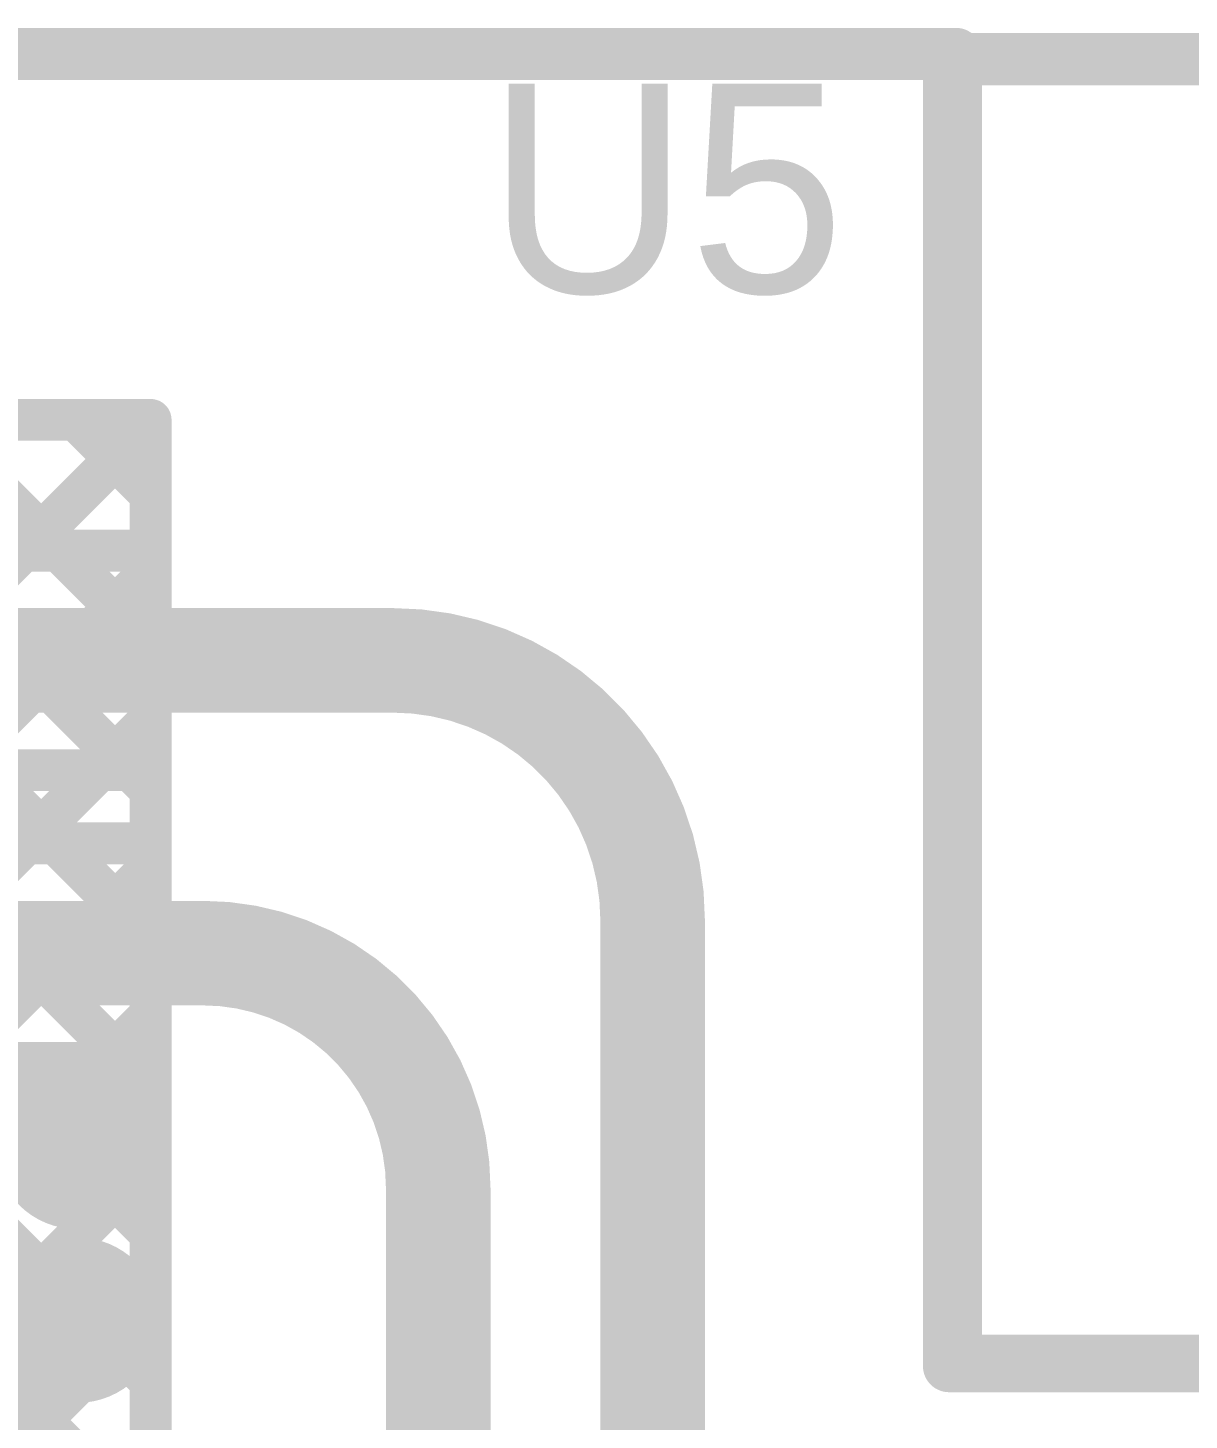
# Model space of a CAD drawing. Header units: millimetres. Extents: x 3.06 to 5.82, y 1.29 to 3.84.
# Drawn here: x 4.6785 to 4.9006, y 3.5497 to 3.816 of the extents above; entities that cross this region are included whole.
import ezdxf

# ---------------------------------------------------------------- set-up
doc = ezdxf.new("R2010")
doc.units = ezdxf.units.MM
doc.header["$MEASUREMENT"] = 0
for name, color, linetype in [('BottomLayer', 5, 'Continuous'), ('BottomSolder', 6, 'Continuous'), ('Mechanical13', 56, 'Continuous'), ('MultiLayer', 9, 'Continuous'), ('TopLayer', 1, 'Continuous'), ('TopOverlay', 2, 'Continuous'), ('TopSolder', 216, 'Continuous'), ('ViaHoleLayer', 16, 'Continuous')]:
    doc.layers.add(name, color=color, linetype=linetype)

# ---------------------------------------------------------------- blocks, each defined once
blk = doc.blocks.new('ESP32_WROOM_32__16MB__12')
at = {"layer": 'TopOverlay', "const_width": 0.01}
for points in [[(-0.35565, 0.64467), (-0.35564, 0.64468)], [(-0.35565, 0.395), (-0.35565, 0.64467)], [(-0.35564, 0.64468), (-0.35564, 0.64469)], [(-0.35564, 0.64469), (0.36481, 0.64469)], [(-0.35565, 0.39469), (0.36535, 0.39469)]]:
    blk.add_lwpolyline(points, dxfattribs=at)
at = {"layer": 'TopOverlay', "const_width": 0.005}
for points in [[(-0.35815, 0.64467, 1), (-0.35315, 0.64467, 1)], [(-0.35815, 0.64467, 1), (-0.35315, 0.64467, 1)], [(-0.35814, 0.64469, 1), (-0.35314, 0.64469, 1)], [(-0.35814, 0.64469, 1), (-0.35314, 0.64469, 1)], [(-0.35814, 0.64468, 1), (-0.35314, 0.64468, 1)], [(-0.35814, 0.64468, 1), (-0.35314, 0.64468, 1)], [(-0.35815, 0.395, 1), (-0.35315, 0.395, 1)], [(-0.35815, 0.39469, 1), (-0.35315, 0.39469, 1)]]:
    blk.add_lwpolyline(points, format="xyb", close=True, dxfattribs=at)

msp = doc.modelspace()

# ---------------------------------------------------------------- linework, layer by layer
at = {"layer": 'BottomLayer'}
for points, const_width in [([(4.204, 3.741), (4.702, 3.741)], 0.008), ([(4.65943, 3.741), (4.68443, 3.716)], 0.008), ([(4.68771, 3.741), (4.702, 3.72671)], 0.008), ([(4.702, 3.716), (4.702, 3.741)], 0.008), ([(4.67766, 3.716), (4.702, 3.74034)], 0.008), ([(4.271, 3.716), (4.702, 3.716)], 0.008), ([(4.24, 3.695), (4.74834, 3.695)], 0.02), ([(4.271, 3.674), (4.702, 3.674)], 0.008), ([(4.66986, 3.674), (4.68386, 3.66)], 0.008), ([(4.67823, 3.66), (4.69223, 3.674)], 0.008), ([(4.69815, 3.674), (4.702, 3.67015)], 0.008), ([(4.702, 3.66), (4.702, 3.674)], 0.008), ([(4.271, 3.66), (4.702, 3.66)], 0.008), ([(4.798, 3.461), (4.798, 3.64534)], 0.02), ([(4.161, 3.639), (4.712, 3.639)], 0.02), ([(4.204, 3.618), (4.702, 3.618)], 0.008), ([(4.3158, 3.241), (4.6928, 3.618)], 0.008), ([(4.61272, 3.618), (4.702, 3.52872)], 0.008), ([(4.64101, 3.618), (4.702, 3.55701)], 0.008), ([(4.66929, 3.618), (4.702, 3.58529)], 0.008), ([(4.69758, 3.618), (4.702, 3.61358)], 0.008), ([(4.702, 3.495), (4.702, 3.618)], 0.008), ([(4.757, 3.255), (4.757, 3.594)], 0.02), ([(4.34409, 3.241), (4.702, 3.59891)], 0.008), ([(4.37237, 3.241), (4.702, 3.57063)], 0.008)]:
    msp.add_lwpolyline(points, dxfattribs=dict(at, const_width=const_width))
for points, const_width in [([(4.68571, 3.741, 1), (4.68971, 3.741, 1)], 0.004), ([(4.7, 3.741, 1), (4.704, 3.741, 1)], 0.004), ([(4.7, 3.741, 1), (4.704, 3.741, 1)], 0.004), ([(4.7, 3.74034, 1), (4.704, 3.74034, 1)], 0.004), ([(4.7, 3.72671, 1), (4.704, 3.72671, 1)], 0.004), ([(4.67566, 3.716, 1), (4.67966, 3.716, 1)], 0.004), ([(4.68243, 3.716, 1), (4.68643, 3.716, 1)], 0.004), ([(4.7, 3.716, 1), (4.704, 3.716, 1)], 0.004), ([(4.7, 3.716, 1), (4.704, 3.716, 1)], 0.004), ([(4.74334, 3.695, 1), (4.75334, 3.695, 1)], 0.01), ([(4.74334, 3.695, 1), (4.75334, 3.695, 1)], 0.01), ([(4.69023, 3.674, 1), (4.69423, 3.674, 1)], 0.004), ([(4.69615, 3.674, 1), (4.70015, 3.674, 1)], 0.004), ([(4.7, 3.674, 1), (4.704, 3.674, 1)], 0.004), ([(4.7, 3.674, 1), (4.704, 3.674, 1)], 0.004), ([(4.7, 3.67015, 1), (4.704, 3.67015, 1)], 0.004), ([(4.67623, 3.66, 1), (4.68023, 3.66, 1)], 0.004), ([(4.68186, 3.66, 1), (4.68586, 3.66, 1)], 0.004), ([(4.7, 3.66, 1), (4.704, 3.66, 1)], 0.004), ([(4.7, 3.66, 1), (4.704, 3.66, 1)], 0.004), ([(4.793, 3.64534, 1), (4.803, 3.64534, 1)], 0.01), ([(4.793, 3.64534, 1), (4.803, 3.64534, 1)], 0.01), ([(4.707, 3.639, 1), (4.717, 3.639, 1)], 0.01), ([(4.707, 3.639, 1), (4.717, 3.639, 1)], 0.01), ([(4.6908, 3.618, 1), (4.6948, 3.618, 1)], 0.004), ([(4.69558, 3.618, 1), (4.69958, 3.618, 1)], 0.004), ([(4.7, 3.618, 1), (4.704, 3.618, 1)], 0.004), ([(4.7, 3.618, 1), (4.704, 3.618, 1)], 0.004), ([(4.7, 3.61358, 1), (4.704, 3.61358, 1)], 0.004), ([(4.68209, 3.602, 1), (4.69391, 3.602, 1)], 0.01181), ([(4.752, 3.594, 1), (4.762, 3.594, 1)], 0.01), ([(4.752, 3.594, 1), (4.762, 3.594, 1)], 0.01), ([(4.7, 3.59891, 1), (4.704, 3.59891, 1)], 0.004), ([(4.7, 3.58529, 1), (4.704, 3.58529, 1)], 0.004), ([(4.68209, 3.56878, 1), (4.69391, 3.56878, 1)], 0.01181), ([(4.7, 3.57063, 1), (4.704, 3.57063, 1)], 0.004), ([(4.7, 3.55701, 1), (4.704, 3.55701, 1)], 0.004)]:
    msp.add_lwpolyline(points, format="xyb", close=True, dxfattribs=dict(at, const_width=const_width))
at = {"layer": 'BottomLayer', "const_width": 0.02}
for points in [[(4.74834, 3.695, -0.414214), (4.798, 3.64534)], [(4.712, 3.639, -0.414214), (4.757, 3.594)]]:
    msp.add_lwpolyline(points, format="xyb", dxfattribs=at)
at = {"layer": 'BottomSolder', "const_width": 0.01581}
for points in [[(4.68009, 3.602, 1), (4.69591, 3.602, 1)], [(4.68009, 3.56878, 1), (4.69591, 3.56878, 1)]]:
    msp.add_lwpolyline(points, format="xyb", close=True, dxfattribs=at)
at = {"layer": 'Mechanical13', "const_width": 0.01}
for points in [[(4.392, 3.811), (4.856, 3.811)], [(4.856, 3.561), (4.856, 3.811)], [(4.856, 3.561), (5.576, 3.561)]]:
    msp.add_lwpolyline(points, dxfattribs=at)
at = {"layer": 'Mechanical13', "const_width": 0.005}
for points in [[(4.8535, 3.811, 1), (4.8585, 3.811, 1)], [(4.8535, 3.811, 1), (4.8585, 3.811, 1)], [(4.8535, 3.561, 1), (4.8585, 3.561, 1)], [(4.8535, 3.561, 1), (4.8585, 3.561, 1)]]:
    msp.add_lwpolyline(points, format="xyb", close=True, dxfattribs=at)
at = {"layer": 'MultiLayer', "const_width": 0.01181}
for points in [[(4.68209, 3.602, 1), (4.69391, 3.602, 1)], [(4.68209, 3.56878, 1), (4.69391, 3.56878, 1)]]:
    msp.add_lwpolyline(points, format="xyb", close=True, dxfattribs=at)
at = {"layer": 'TopLayer', "const_width": 0.008}
for points in [[(4.289, 3.741), (4.702, 3.741)], [(4.48972, 3.741), (4.702, 3.52872)], [(4.51801, 3.741), (4.702, 3.55701)], [(4.54629, 3.741), (4.702, 3.58529)], [(4.57458, 3.741), (4.702, 3.61358)], [(4.60286, 3.741), (4.702, 3.64186)], [(4.63115, 3.741), (4.702, 3.67015)], [(4.65943, 3.741), (4.702, 3.69843)], [(4.68771, 3.741), (4.702, 3.72671)], [(4.702, 3.495), (4.702, 3.741)], [(4.296, 3.33434), (4.702, 3.74034)], [(4.296, 3.30605), (4.702, 3.71205)], [(4.296, 3.27777), (4.702, 3.68377)], [(4.296, 3.24948), (4.702, 3.65548)], [(4.296, 3.2212), (4.702, 3.6272)], [(4.296, 3.19291), (4.702, 3.59891)], [(4.296, 3.16463), (4.702, 3.57063)]]:
    msp.add_lwpolyline(points, dxfattribs=at)
at = {"layer": 'TopLayer'}
for points, const_width in [([(4.68571, 3.741, 1), (4.68971, 3.741, 1)], 0.004), ([(4.7, 3.741, 1), (4.704, 3.741, 1)], 0.004), ([(4.7, 3.741, 1), (4.704, 3.741, 1)], 0.004), ([(4.7, 3.74034, 1), (4.704, 3.74034, 1)], 0.004), ([(4.7, 3.72671, 1), (4.704, 3.72671, 1)], 0.004), ([(4.7, 3.71205, 1), (4.704, 3.71205, 1)], 0.004), ([(4.7, 3.69843, 1), (4.704, 3.69843, 1)], 0.004), ([(4.7, 3.68377, 1), (4.704, 3.68377, 1)], 0.004), ([(4.7, 3.67015, 1), (4.704, 3.67015, 1)], 0.004), ([(4.7, 3.65548, 1), (4.704, 3.65548, 1)], 0.004), ([(4.7, 3.64186, 1), (4.704, 3.64186, 1)], 0.004), ([(4.7, 3.6272, 1), (4.704, 3.6272, 1)], 0.004), ([(4.7, 3.61358, 1), (4.704, 3.61358, 1)], 0.004), ([(4.68209, 3.602, 1), (4.69391, 3.602, 1)], 0.01181), ([(4.7, 3.59891, 1), (4.704, 3.59891, 1)], 0.004), ([(4.7, 3.58529, 1), (4.704, 3.58529, 1)], 0.004), ([(4.68209, 3.56878, 1), (4.69391, 3.56878, 1)], 0.01181), ([(4.7, 3.57063, 1), (4.704, 3.57063, 1)], 0.004), ([(4.7, 3.55701, 1), (4.704, 3.55701, 1)], 0.004)]:
    msp.add_lwpolyline(points, format="xyb", close=True, dxfattribs=dict(at, const_width=const_width))
at = {"layer": 'TopSolder', "const_width": 0.01581}
for points in [[(4.68009, 3.602, 1), (4.69591, 3.602, 1)], [(4.68009, 3.56878, 1), (4.69591, 3.56878, 1)]]:
    msp.add_lwpolyline(points, format="xyb", close=True, dxfattribs=at)
at = {"layer": 'ViaHoleLayer', "const_width": 0.00787}
for points in [[(4.68406, 3.602, 1), (4.69194, 3.602, 1)], [(4.68406, 3.56878, 1), (4.69194, 3.56878, 1)]]:
    msp.add_lwpolyline(points, format="xyb", close=True, dxfattribs=at)

# ---------------------------------------------------------------- block references
msp.add_blockref('ESP32_WROOM_32__16MB__12', (5.21035, 3.16531))

# ---------------------------------------------------------------- texts
at = {"layer": 'TopOverlay'}
msp.add_text('U5', height=0.04, dxfattribs=at).set_placement((4.76635, 3.76531))

doc.saveas('drawing.dxf')
